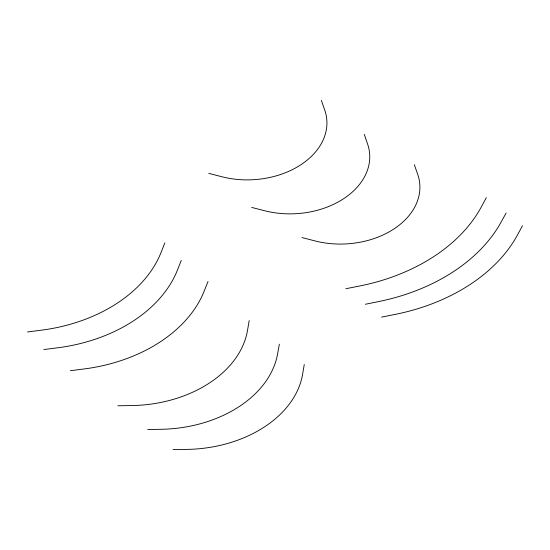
<?xml version="1.0" encoding="UTF-8"?>
<svg xmlns="http://www.w3.org/2000/svg" width="550" height="550" viewBox="0 0 550 550"><rect width="100%" height="100%" fill="white"/><g stroke="black" fill="none" stroke-linecap="round" stroke-linejoin="round"><path stroke-width="0.82" d="M249.191 320.595L247.486 330.55A114.036 81.194 -3.7 0 1 131.808 405.563L117.831 405.783M304.267 364.513L302.555 374.467A113.919 81.111 -3.7 0 1 187.021 449.391L173.044 449.604M279.352 344.197L277.551 354.145A115.053 81.922 -3.7 0 1 161.686 429.282L147.709 429.564M164.856 242.887L160.999 252.594A144.705 103.036 -3.7 0 1 41.353 330.186L27.5 331.959M181.259 260.418L177.409 270.132A144.705 103.036 -3.7 0 1 57.654 347.793L43.801 349.559M208.024 281.49L204.153 291.197A145.2 103.386 -3.7 0 1 84.287 368.933L70.434 370.714M486.337 197.636L481.223 207.082A173.126 123.269 -3.7 0 1 359.487 286.028L345.868 288.722M522.5 225.741L517.357 235.18A174.591 124.314 -3.7 0 1 395.209 314.387L381.604 317.103M506.144 212.988L500.933 222.406A176.014 125.324 -3.7 0 1 378.971 301.496L365.379 304.267M251.68 207.426L264.646 210.753A76.546 54.498 -3.7 0 0 343.282 198.942A76.546 54.498 -3.7 0 0 367.586 143.997L364.279 134.413M208.828 173.374L221.774 176.722A76.422 54.416 -3.7 0 0 300.506 164.986A76.422 54.416 -3.7 0 0 324.713 109.973L321.365 100.396M301.991 237.552L314.93 240.907A76.264 54.299 -3.7 0 0 393.539 229.206A76.264 54.299 -3.7 0 0 417.684 174.274L414.329 164.697"/></g></svg>
